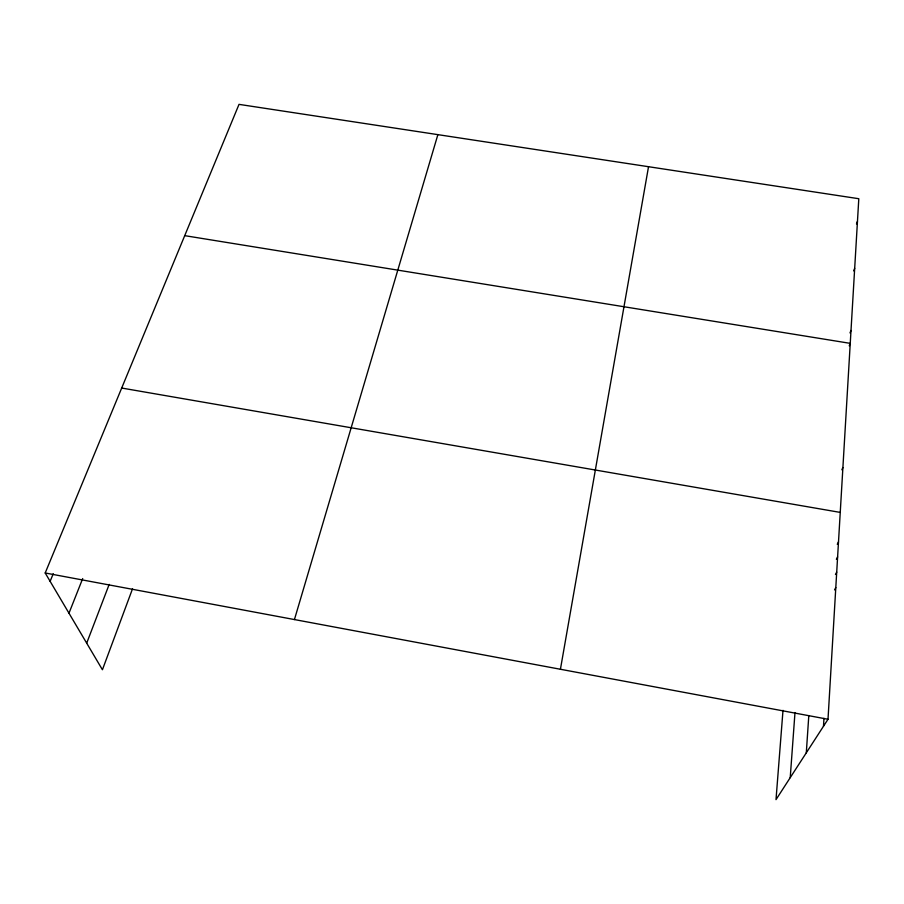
<?xml version="1.0" encoding="UTF-8"?>
<svg xmlns="http://www.w3.org/2000/svg" width="904" height="904" viewBox="0 0 904 904"><rect width="100%" height="100%" fill="white"/><g stroke="black" fill="none" stroke-linecap="round" stroke-linejoin="round"><path stroke-width="1.36" d="M783 710.352L776.005 799.633L828.007 719.268L858.8 198.722L239.018 104.367L45.2 572.989L102.423 669.751L132.515 588.82M823.487 726.24L823.973 718.33M806.3 752.817L808.775 716.013M790.22 777.655L794.989 712.544M560.423 669.265L648.53 166.709M294.433 619.568L437.875 134.639M856.495 223.955L857.455 221.356M86.694 643.151L109.181 584.413M853.704 270.884L854.687 268.33M68.975 613.206L82.693 578.56M849.997 332.921L851.003 330.457M50.127 581.328L53.257 573.69M849.229 345.814L850.246 343.362L184.721 235.65M841.85 469.786L842.901 467.526M837.274 544.287L838.494 541.869M836.381 559.282L837.612 556.898M835.465 574.481L836.708 572.13M834.55 589.894L835.793 587.566M121.69 388.042L840.245 512.41M45.2 572.989L828.007 719.268"/></g></svg>
